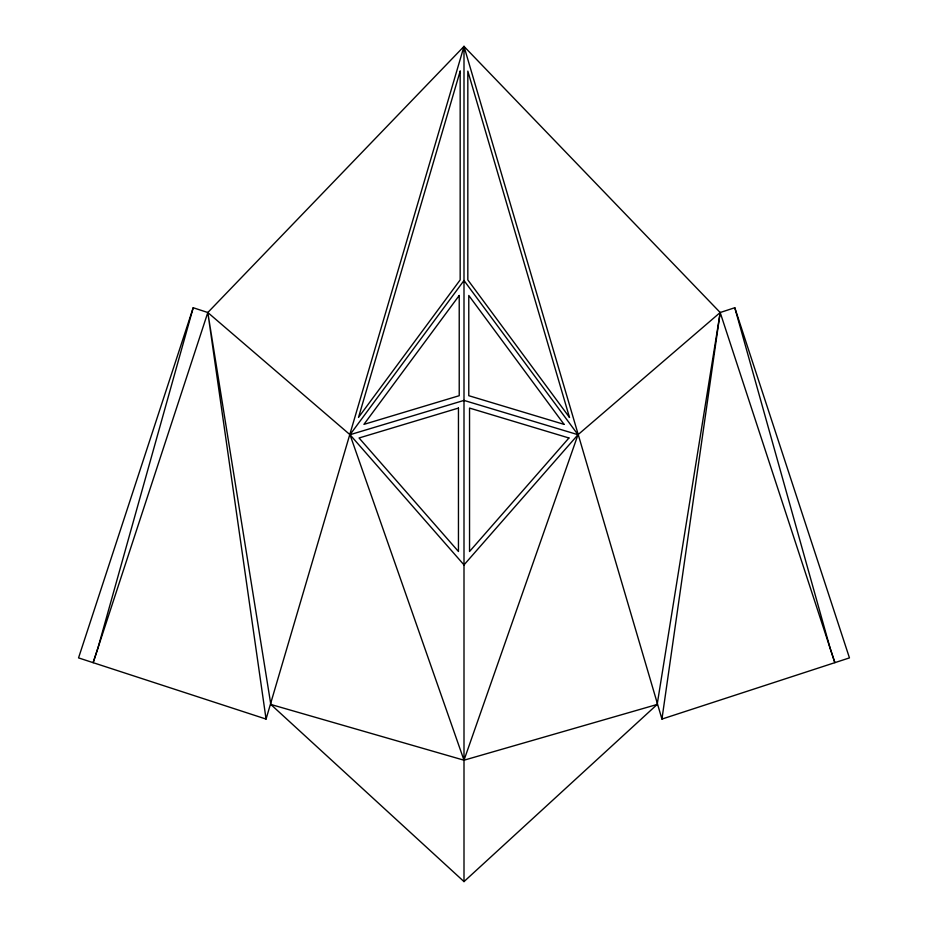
<?xml version="1.0" encoding="UTF-8"?>
<svg xmlns="http://www.w3.org/2000/svg" width="928" height="928" viewBox="0 0 928 928"><rect width="100%" height="100%" fill="white"/><g stroke="black" fill="none" stroke-linecap="round" stroke-linejoin="round"><path stroke-width="1.39" d="M661.942 719.072L720.186 312.516L464 46.4L207.814 312.516L93.148 662.673L78.544 657.894L193.21 307.736L207.814 312.516L350.007 434.71L464 564.897L577.993 434.71L720.186 312.516L734.79 307.736L849.456 657.894L661.942 719.072L464 46.4L266.058 719.072L93.148 662.673L97.916 648.069L193.21 307.736M266.058 719.072L207.814 312.516L270.825 704.456L464 881.6L657.175 704.456L720.186 312.516L834.852 662.673L830.084 648.069L734.79 307.736M657.175 704.456L464 760.206L350.007 434.71L464 280.511L577.993 434.71L464 760.206L270.825 704.456M350.007 434.71L464 400.409L577.993 434.71M464 46.4L464 881.6M460.172 71.12L358.51 417.426L460.172 279.908L460.172 71.12M459.221 295.475L363.927 424.374L459.221 395.699L459.221 295.475M568.945 437.981L469.545 551.499L469.545 408.076L568.945 437.981M458.455 408.076L359.055 437.981L458.455 551.499L458.455 408.076M564.073 424.374L468.779 395.699L468.779 295.475L564.073 424.374M569.49 417.426L467.828 279.908L467.828 71.12L569.49 417.426"/></g></svg>
